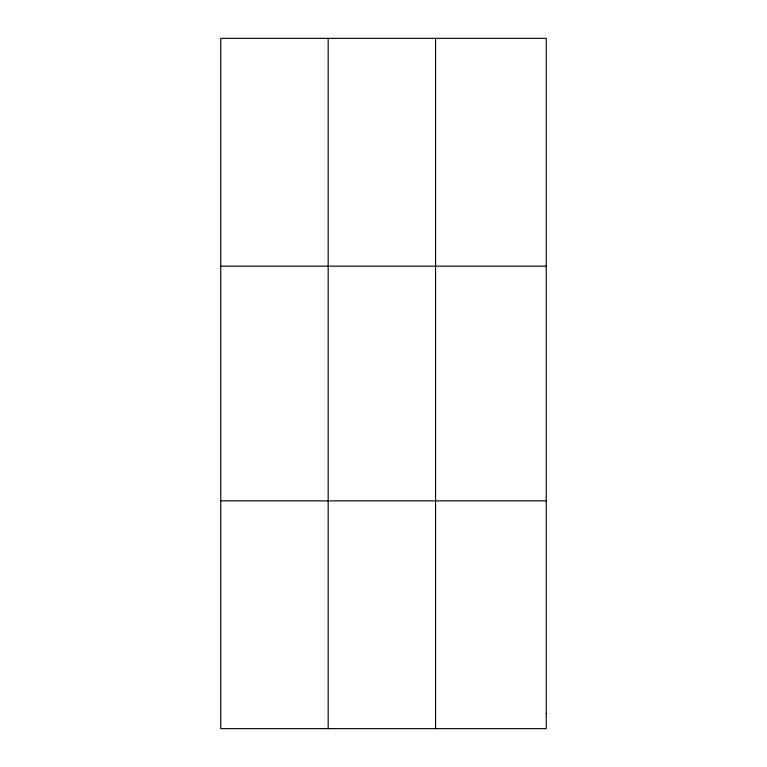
<?xml version="1.0" encoding="UTF-8"?>
<svg xmlns="http://www.w3.org/2000/svg" width="767" height="767" viewBox="0 0 767 767"><rect width="100%" height="100%" fill="white"/><g stroke="black" fill="none" stroke-linecap="round" stroke-linejoin="round"><path stroke-width="1.15" d="M328.171 728.65L328.171 38.35M435.579 728.65L435.579 38.35M220.762 266.149L546.238 266.149M220.762 500.851L546.238 500.851M546.238 713.463L546.238 728.65L220.762 728.65L220.762 38.35L546.238 38.35L546.238 713.463"/></g></svg>
